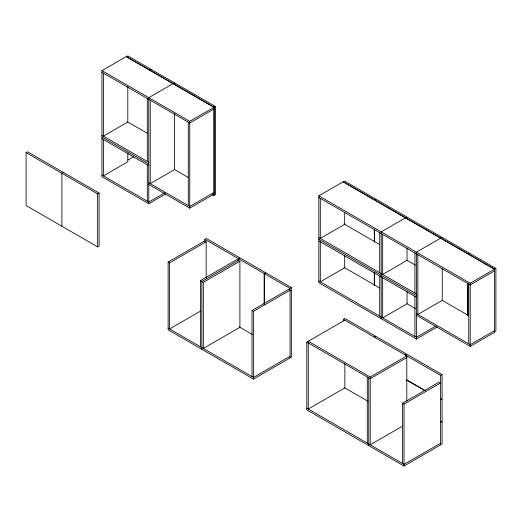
<?xml version="1.0" encoding="UTF-8"?>
<svg xmlns="http://www.w3.org/2000/svg" width="522" height="522" viewBox="0 0 522 522"><rect width="100%" height="100%" fill="white"/><g stroke="black" fill="none" stroke-linecap="round" stroke-linejoin="round"><path stroke-width="0.78" d="M165.657 193.988L148.77 203.737L101.947 176.704L101.947 70.633L126.337 56.552L214.131 107.238L214.131 194.073L189.747 208.154L148.77 184.494M26.1 152.626L27.562 151.785L99.102 193.088L99.102 246.032L97.64 246.873L26.1 205.57L26.1 152.626L97.64 193.93L99.102 193.088M63.332 172.436L61.87 173.278L61.87 226.222M101.947 70.633L189.747 121.319L215.436 106.488L215.436 194.634L213.974 195.476L211.886 194.275M214.131 108.928L189.747 123.009L101.947 72.323M127.975 159.986L133.606 156.737M164.952 192.709L148.77 202.047L101.947 175.014M214.131 192.383L189.747 206.464L148.77 182.804M204.95 239.363L206.412 238.521L239.742 257.764L238.28 258.605L204.95 239.363L204.95 241.784M252.015 376.558L252.015 310.473L288.601 289.351L290.062 290.193L290.062 357.968L253.483 379.089L168.123 329.806L168.123 262.031L204.702 240.91L206.164 241.758L206.164 278.024M168.123 262.031L169.585 262.879L206.164 241.758M437.299 326.935L416.393 339.006L318.844 282.683L318.844 195.854L343.228 181.773L494.602 269.163L494.602 332.292L470.211 346.373L416.393 315.301M200.396 346.752L200.396 280.666L236.975 259.545L239.905 261.235L239.905 327.32L203.319 348.442L203.319 282.356L239.905 261.235M238.606 258.795L240.068 257.953L265.594 272.686L264.132 273.535L238.606 258.795L238.606 260.413M238.443 260.393L201.857 281.508L201.857 349.283M374.281 199.887L375.749 199.045L344.853 181.212L343.391 182.054L373.582 199.482M374.528 200.03L375.99 199.182L406.886 217.022L381.19 231.853L381.19 318.681M264.373 304.365L264.373 273.672L265.835 272.83L291.361 287.563L291.361 357.028L289.899 357.877M200.539 311.092L169.585 328.964L169.585 262.879M264.373 273.672L289.899 288.412L291.361 287.563M252.015 310.473L253.483 311.314L290.062 290.193M343.391 320.906L343.391 319.294L344.853 318.446L375.749 336.285L374.281 337.127M343.391 319.294L440.62 375.429L440.62 444.894L404.035 466.016L306.812 409.881L306.812 342.106L344.853 320.136M290.062 356.278L253.483 377.399L168.123 328.116M374.528 337.271L375.99 336.422L406.475 354.027L405.013 354.869M318.844 195.854L470.211 283.244L495.9 268.412L495.9 330.981L494.438 331.822M494.602 270.853L470.211 284.934L318.844 197.544M435.903 326.054L416.393 337.316L318.844 280.993M405.744 355.293L407.206 354.451L442.082 374.581L442.082 398.612L440.62 399.461M344.853 363.736L344.853 387.911L308.274 409.033L308.274 341.257L370.222 377.021L406.801 355.9L406.801 401.111M406.801 357.59L370.222 378.711L306.812 342.106M494.602 330.602L470.211 344.683L416.393 313.611M440.62 375.429L442.082 374.581M402.573 403.212L439.159 382.091L440.62 382.939L404.035 404.061L402.573 403.212L402.573 463.477M440.62 399.741L442.082 398.893L442.082 421.234L440.62 422.083M402.579 426.115L370.222 444.796L370.222 377.021M440.62 422.363L442.082 421.522L442.082 443.857L440.62 444.705M440.62 443.204L404.035 464.326L306.812 408.191M215.436 106.488L195.274 94.847L193.812 95.696L213.974 107.336L213.974 195.476M495.9 268.412L469.317 253.066L467.856 253.914L494.438 269.261M172.997 83.677L149.912 70.346L151.373 69.504L174.459 82.835L148.77 97.666L148.77 203.737M375.227 200.435L405.418 217.863M440.62 238.189L405.744 218.052L407.206 217.211L442.082 237.34L416.393 252.172L416.393 339.006M343.933 223.905L379.657 244.531M406.99 260.308L415.44 265.189M442.18 300.339L468.736 315.673M127.733 121.985L147.302 133.286M318.844 237.582L416.393 293.899M318.844 239.265L416.393 295.589M318.844 240.955L416.393 297.279M174.55 169.526L188.442 177.545M343.933 267.316L379.657 287.948M406.99 303.726L415.44 308.6M101.947 135.263L148.77 162.296M101.947 136.953L148.77 163.986M101.947 138.643L148.77 165.676M406.442 379.729L425.273 390.6M406.442 380.009L425.273 390.88M200.396 280.666L203.319 282.356M239.141 326.876L252.394 334.53M344.096 387.474L368.03 401.294M470.211 283.244L470.211 346.373M468.749 284.092L468.749 343.841M467.856 283.165L467.856 315.666M467.529 282.976L467.529 315.477M442.245 268.889L442.245 300.378L417.854 314.459L417.854 254.71M414.931 253.02L414.931 293.057M414.931 296.437L414.931 336.468M407.043 248.328L407.043 260.341L382.659 274.422L382.659 234.385M407.043 291.746L407.043 303.758L382.659 317.839L382.659 277.802M404.035 404.061L404.035 466.016M379.729 232.695L379.729 272.732M379.729 276.112L379.729 316.149M374.528 229.145L374.528 242.084M374.528 272.81L374.528 284.94M374.281 229.001L374.281 241.94M374.281 272.667L374.281 285.606M368.754 377.869L368.754 445.644M367.292 377.021L367.292 443.106M344.69 212.33L344.69 224.343L320.306 238.423L320.306 198.386M344.69 255.747L344.69 267.76L320.306 281.841L320.306 241.803M289.899 288.412L289.899 290.832M264.132 273.535L264.132 304.228M253.483 311.314L253.483 379.089M238.28 258.605L238.28 261.033M189.747 121.319L189.747 208.154M188.285 122.168L188.285 205.616M174.622 113.665L174.622 169.572L150.238 183.653L150.238 100.198M147.308 98.508L147.308 161.448M147.308 164.828L147.308 201.205M127.799 86.521L127.799 122.024L103.408 136.105L103.408 73.165M127.799 152.887L127.799 161.781L103.408 175.862L103.408 139.485M97.64 193.93L97.64 246.873M127.962 55.984L126.5 56.833L149.586 70.163L151.047 69.315L127.962 55.984M174.785 83.024L173.324 83.866L193.486 95.506L194.947 94.658L174.785 83.024M442.408 237.53L440.946 238.378L467.529 253.725L468.991 252.876L442.408 237.53"/></g></svg>
